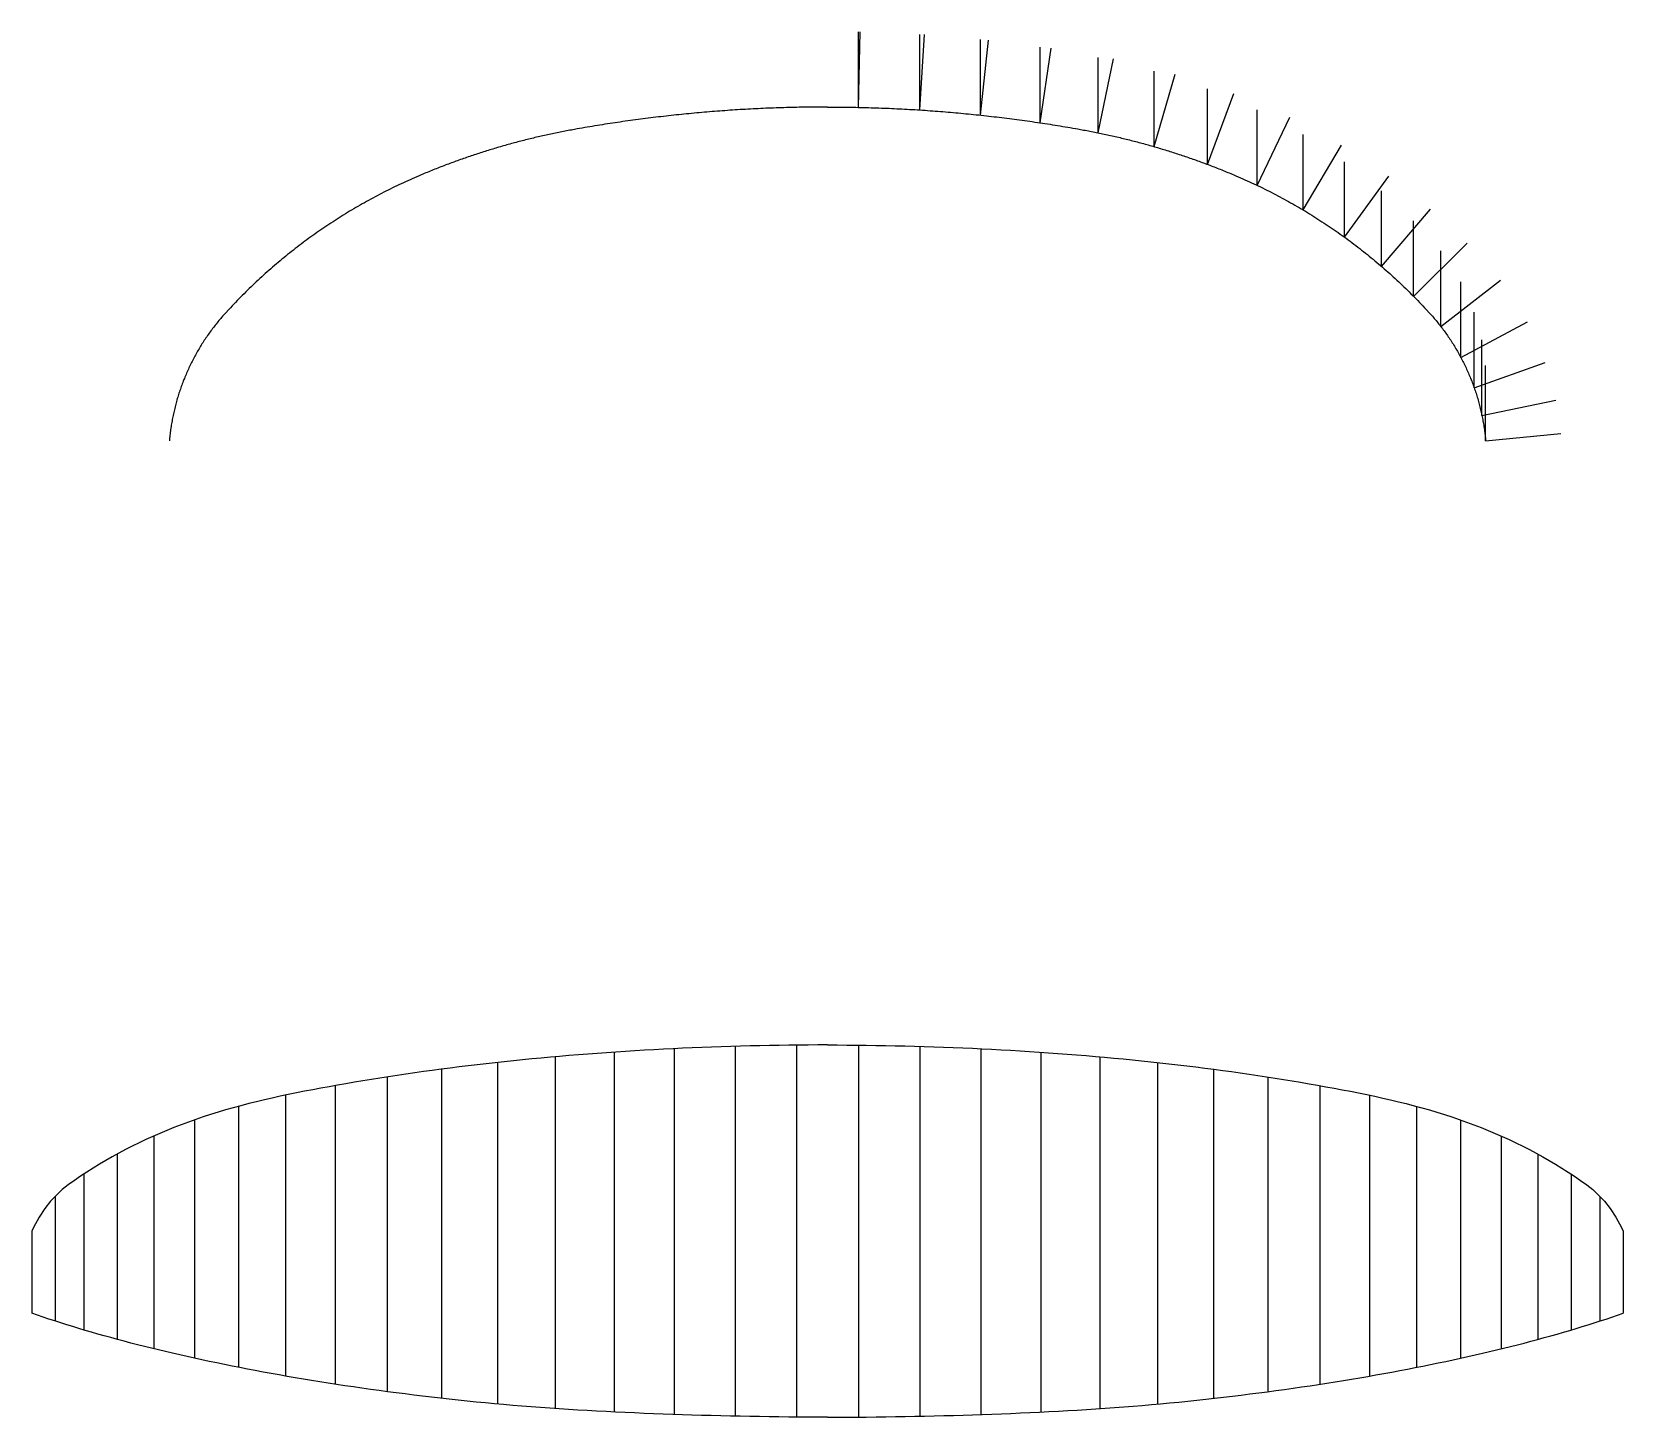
# Model space of a CAD drawing. Extents: x -527 to 527, y -246 to 671.
import ezdxf

# ---------------------------------------------------------------- set-up
doc = ezdxf.new("R2010")
doc.units = 0

msp = doc.modelspace()

# ---------------------------------------------------------------- linework, layer by layer
at = {"layer": 'default', "color": 1, "linetype": 'CONTINUOUS'}
for p, q in [((20.44, 620.89), (20.44, 670.89)), ((61.1, 619.15), (61.1, 669.15)), ((101.3, 615.71), (101.3, 665.71)), ((140.79, 610.65), (140.79, 660.65)), ((179.33, 604), (179.33, 654)), ((216.42, 594.85), (216.42, 644.85)), ((251.63, 583.15), (251.63, 633.15)), ((-135.62, 611.41), (-137.3, 611.16)), ((-133.93, 611.65), (-135.62, 611.41)), ((-132.25, 611.89), (-133.93, 611.65)), ((-130.56, 612.12), (-132.25, 611.89)), ((-128.88, 612.35), (-130.56, 612.12)), ((-127.19, 612.58), (-128.88, 612.35)), ((-125.51, 612.81), (-127.19, 612.58)), ((-123.82, 613.03), (-125.51, 612.81)), ((-122.13, 613.25), (-123.82, 613.03)), ((-120.45, 613.47), (-122.13, 613.25)), ((-118.76, 613.68), (-120.45, 613.47)), ((-117.07, 613.89), (-118.76, 613.68)), ((-115.38, 614.1), (-117.07, 613.89)), ((-113.69, 614.3), (-115.38, 614.1)), ((-112.01, 614.5), (-113.69, 614.3)), ((-110.32, 614.7), (-112.01, 614.5)), ((-108.63, 614.9), (-110.32, 614.7)), ((-106.94, 615.09), (-108.63, 614.9)), ((-105.25, 615.28), (-106.94, 615.09)), ((-103.55, 615.47), (-105.25, 615.28)), ((-101.86, 615.65), (-103.55, 615.47)), ((-100.17, 615.83), (-101.86, 615.65)), ((-98.48, 616.01), (-100.17, 615.83)), ((-96.79, 616.18), (-98.48, 616.01)), ((-95.1, 616.35), (-96.79, 616.18)), ((-93.4, 616.52), (-95.1, 616.35)), ((-91.71, 616.69), (-93.4, 616.52)), ((-90.02, 616.85), (-91.71, 616.69)), ((-88.32, 617.01), (-90.02, 616.85)), ((-86.63, 617.16), (-88.32, 617.01)), ((-84.94, 617.32), (-86.63, 617.16)), ((-83.24, 617.47), (-84.94, 617.32)), ((-81.55, 617.61), (-83.24, 617.47)), ((-79.85, 617.76), (-81.55, 617.61)), ((-78.16, 617.9), (-79.85, 617.76)), ((-76.46, 618.04), (-78.16, 617.9)), ((-74.77, 618.17), (-76.46, 618.04)), ((-73.07, 618.3), (-74.77, 618.17)), ((-71.37, 618.43), (-73.07, 618.3)), ((-69.68, 618.56), (-71.37, 618.43)), ((-67.98, 618.68), (-69.68, 618.56)), ((-66.28, 618.8), (-67.98, 618.68)), ((-64.59, 618.92), (-66.28, 618.8)), ((-62.89, 619.03), (-64.59, 618.92)), ((-61.19, 619.14), (-62.89, 619.03)), ((-59.5, 619.25), (-61.19, 619.14)), ((-57.8, 619.36), (-59.5, 619.25)), ((-56.1, 619.46), (-57.8, 619.36)), ((-54.4, 619.56), (-56.1, 619.46)), ((-52.7, 619.65), (-54.4, 619.56)), ((-51.01, 619.75), (-52.7, 619.65)), ((-49.31, 619.83), (-51.01, 619.75)), ((-47.61, 619.92), (-49.31, 619.83)), ((-45.91, 620), (-47.61, 619.92)), ((-44.21, 620.09), (-45.91, 620)), ((-42.51, 620.16), (-44.21, 620.09)), ((-40.81, 620.24), (-42.51, 620.16)), ((-39.11, 620.31), (-40.81, 620.24)), ((-37.41, 620.38), (-39.11, 620.31)), ((-35.71, 620.44), (-37.41, 620.38)), ((-34.01, 620.5), (-35.71, 620.44)), ((-32.31, 620.56), (-34.01, 620.5)), ((-30.61, 620.62), (-32.31, 620.56)), ((-28.91, 620.67), (-30.61, 620.62)), ((-27.21, 620.72), (-28.91, 620.67)), ((-25.51, 620.77), (-27.21, 620.72)), ((-23.81, 620.81), (-25.51, 620.77)), ((-22.11, 620.86), (-23.81, 620.81)), ((-20.41, 620.89), (-22.11, 620.86)), ((-18.71, 620.93), (-20.41, 620.89)), ((-17.01, 620.96), (-18.71, 620.93)), ((-15.31, 620.99), (-17.01, 620.96)), ((-13.61, 621.01), (-15.31, 620.99)), ((-11.91, 621.04), (-13.61, 621.01)), ((-10.21, 621.06), (-11.91, 621.04)), ((-8.5, 621.07), (-10.21, 621.06)), ((-6.8, 621.09), (-8.5, 621.07)), ((-5.1, 621.1), (-6.8, 621.09)), ((-3.4, 621.11), (-5.1, 621.1)), ((-1.7, 621.11), (-3.4, 621.11)), ((0, 621.11), (-1.7, 621.11)), ((284.65, 569.21), (284.65, 619.21)), ((-193.75, 600.81), (-194.8, 600.57)), ((-192.71, 601.06), (-193.75, 600.81)), ((-191.67, 601.3), (-192.71, 601.06)), ((-190.62, 601.55), (-191.67, 601.3)), ((-189.58, 601.79), (-190.62, 601.55)), ((-188.53, 602.02), (-189.58, 601.79)), ((-187.49, 602.26), (-188.53, 602.02)), ((-186.44, 602.49), (-187.49, 602.26)), ((-185.39, 602.72), (-186.44, 602.49)), ((-184.34, 602.95), (-185.39, 602.72)), ((-183.3, 603.17), (-184.34, 602.95)), ((-182.25, 603.39), (-183.3, 603.17)), ((-181.2, 603.61), (-182.25, 603.39)), ((-180.15, 603.83), (-181.2, 603.61)), ((-179.1, 604.05), (-180.15, 603.83)), ((-178.05, 604.26), (-179.1, 604.05)), ((-177, 604.47), (-178.05, 604.26)), ((-175.95, 604.68), (-177, 604.47)), ((-174.9, 604.89), (-175.95, 604.68)), ((-173.84, 605.09), (-174.9, 604.89)), ((-172.79, 605.29), (-173.84, 605.09)), ((-171.74, 605.49), (-172.79, 605.29)), ((-170.68, 605.69), (-171.74, 605.49)), ((-169.63, 605.88), (-170.68, 605.69)), ((-168.58, 606.07), (-169.63, 605.88)), ((-167.52, 606.26), (-168.58, 606.07)), ((-165.85, 606.56), (-167.52, 606.26)), ((-164.17, 606.86), (-165.85, 606.56)), ((-162.5, 607.15), (-164.17, 606.86)), ((-160.82, 607.44), (-162.5, 607.15)), ((-159.14, 607.72), (-160.82, 607.44)), ((-157.47, 608.01), (-159.14, 607.72)), ((-155.79, 608.28), (-157.47, 608.01)), ((-154.11, 608.56), (-155.79, 608.28)), ((-152.43, 608.84), (-154.11, 608.56)), ((-150.75, 609.11), (-152.43, 608.84)), ((-149.07, 609.37), (-150.75, 609.11)), ((-147.39, 609.64), (-149.07, 609.37)), ((-145.71, 609.9), (-147.39, 609.64)), ((-144.03, 610.16), (-145.71, 609.9)), ((-142.35, 610.41), (-144.03, 610.16)), ((-140.67, 610.67), (-142.35, 610.41)), ((-138.98, 610.92), (-140.67, 610.67)), ((-137.3, 611.16), (-138.98, 610.92)), ((315, 552.96), (315, 602.96)), ((-230.9, 590.41), (-231.91, 590.07)), ((-229.88, 590.74), (-230.9, 590.41)), ((-228.85, 591.06), (-229.88, 590.74)), ((-227.83, 591.39), (-228.85, 591.06)), ((-226.81, 591.71), (-227.83, 591.39)), ((-225.79, 592.03), (-226.81, 591.71)), ((-224.77, 592.35), (-225.79, 592.03)), ((-223.74, 592.66), (-224.77, 592.35)), ((-222.72, 592.98), (-223.74, 592.66)), ((-221.69, 593.29), (-222.72, 592.98)), ((-220.66, 593.6), (-221.69, 593.29)), ((-219.64, 593.9), (-220.66, 593.6)), ((-218.61, 594.21), (-219.64, 593.9)), ((-217.58, 594.51), (-218.61, 594.21)), ((-216.55, 594.81), (-217.58, 594.51)), ((-215.52, 595.11), (-216.55, 594.81)), ((-214.49, 595.4), (-215.52, 595.11)), ((-213.46, 595.69), (-214.49, 595.4)), ((-212.43, 595.99), (-213.46, 595.69)), ((-211.4, 596.27), (-212.43, 595.99)), ((-210.36, 596.56), (-211.4, 596.27)), ((-209.33, 596.84), (-210.36, 596.56)), ((-208.3, 597.12), (-209.33, 596.84)), ((-207.26, 597.4), (-208.3, 597.12)), ((-206.23, 597.68), (-207.26, 597.4)), ((-205.19, 597.95), (-206.23, 597.68)), ((-204.15, 598.22), (-205.19, 597.95)), ((-203.12, 598.49), (-204.15, 598.22)), ((-202.08, 598.76), (-203.12, 598.49)), ((-201.04, 599.03), (-202.08, 598.76)), ((-200, 599.29), (-201.04, 599.03)), ((-198.96, 599.55), (-200, 599.29)), ((-197.92, 599.81), (-198.96, 599.55)), ((-196.88, 600.06), (-197.92, 599.81)), ((-195.84, 600.32), (-196.88, 600.06)), ((-194.8, 600.57), (-195.84, 600.32)), ((-260.13, 579.86), (-261.12, 579.47)), ((-259.13, 580.26), (-260.13, 579.86)), ((-258.14, 580.65), (-259.13, 580.26)), ((-257.14, 581.04), (-258.14, 580.65)), ((-256.14, 581.43), (-257.14, 581.04)), ((-255.14, 581.82), (-256.14, 581.43)), ((-254.14, 582.2), (-255.14, 581.82)), ((-253.14, 582.58), (-254.14, 582.2)), ((-252.13, 582.96), (-253.14, 582.58)), ((-251.13, 583.34), (-252.13, 582.96)), ((-250.13, 583.71), (-251.13, 583.34)), ((-249.12, 584.09), (-250.13, 583.71)), ((-248.12, 584.46), (-249.12, 584.09)), ((-247.11, 584.82), (-248.12, 584.46)), ((-246.1, 585.19), (-247.11, 584.82)), ((-245.09, 585.55), (-246.1, 585.19)), ((-244.08, 585.92), (-245.09, 585.55)), ((-243.07, 586.27), (-244.08, 585.92)), ((-242.06, 586.63), (-243.07, 586.27)), ((-241.05, 586.99), (-242.06, 586.63)), ((-240.04, 587.34), (-241.05, 586.99)), ((-239.03, 587.69), (-240.04, 587.34)), ((-238.01, 588.04), (-239.03, 587.69)), ((-237, 588.38), (-238.01, 588.04)), ((-235.98, 588.72), (-237, 588.38)), ((-234.97, 589.07), (-235.98, 588.72)), ((-233.95, 589.4), (-234.97, 589.07)), ((-232.93, 589.74), (-233.95, 589.4)), ((-231.91, 590.07), (-232.93, 589.74)), ((342.46, 534.89), (342.46, 584.89)), ((-283.81, 569.61), (-285.27, 568.91)), ((-282.35, 570.3), (-283.81, 569.61)), ((-280.88, 570.98), (-282.35, 570.3)), ((-279.41, 571.66), (-280.88, 570.98)), ((-277.94, 572.33), (-279.41, 571.66)), ((-276.47, 572.99), (-277.94, 572.33)), ((-274.99, 573.65), (-276.47, 572.99)), ((-273.51, 574.3), (-274.99, 573.65)), ((-272.03, 574.94), (-273.51, 574.3)), ((-270.54, 575.58), (-272.03, 574.94)), ((-269.06, 576.21), (-270.54, 575.58)), ((-268.07, 576.62), (-269.06, 576.21)), ((-267.08, 577.04), (-268.07, 576.62)), ((-266.09, 577.45), (-267.08, 577.04)), ((-265.1, 577.85), (-266.09, 577.45)), ((-264.11, 578.26), (-265.1, 577.85)), ((-263.11, 578.66), (-264.11, 578.26)), ((-262.12, 579.07), (-263.11, 578.66)), ((-261.12, 579.47), (-262.12, 579.07)), ((-303.95, 559.3), (-305.36, 558.52)), ((-302.53, 560.08), (-303.95, 559.3)), ((-301.11, 560.85), (-302.53, 560.08)), ((-299.68, 561.62), (-301.11, 560.85)), ((-298.26, 562.37), (-299.68, 561.62)), ((-296.83, 563.13), (-298.26, 562.37)), ((-295.39, 563.87), (-296.83, 563.13)), ((-293.96, 564.61), (-295.39, 563.87)), ((-292.52, 565.34), (-293.96, 564.61)), ((-291.07, 566.07), (-292.52, 565.34)), ((-289.63, 566.79), (-291.07, 566.07)), ((-288.18, 567.5), (-289.63, 566.79)), ((-286.72, 568.21), (-288.18, 567.5)), ((-285.27, 568.91), (-286.72, 568.21)), ((366.88, 515.59), (366.88, 565.59)), ((-322.05, 548.65), (-323.42, 547.79)), ((-320.68, 549.51), (-322.05, 548.65)), ((-319.31, 550.36), (-320.68, 549.51)), ((-317.93, 551.2), (-319.31, 550.36)), ((-316.55, 552.04), (-317.93, 551.2)), ((-315.16, 552.87), (-316.55, 552.04)), ((-313.77, 553.69), (-315.16, 552.87)), ((-312.38, 554.51), (-313.77, 553.69)), ((-310.98, 555.33), (-312.38, 554.51)), ((-309.58, 556.14), (-310.98, 555.33)), ((-308.18, 556.94), (-309.58, 556.14)), ((-306.77, 557.73), (-308.18, 556.94)), ((-305.36, 558.52), (-306.77, 557.73)), ((-338.21, 537.92), (-339.53, 536.99)), ((-336.88, 538.85), (-338.21, 537.92)), ((-335.55, 539.77), (-336.88, 538.85)), ((-334.22, 540.68), (-335.55, 539.77)), ((-332.88, 541.59), (-334.22, 540.68)), ((-331.54, 542.49), (-332.88, 541.59)), ((-330.2, 543.39), (-331.54, 542.49)), ((-328.85, 544.28), (-330.2, 543.39)), ((-327.5, 545.17), (-328.85, 544.28)), ((-326.14, 546.05), (-327.5, 545.17)), ((-324.78, 546.92), (-326.14, 546.05)), ((-323.42, 547.79), (-324.78, 546.92)), ((388.19, 495.74), (388.19, 545.74)), ((-352.5, 527.35), (-353.77, 526.36)), ((-351.22, 528.34), (-352.5, 527.35)), ((-349.94, 529.33), (-351.22, 528.34)), ((-348.65, 530.3), (-349.94, 529.33)), ((-347.36, 531.28), (-348.65, 530.3)), ((-346.07, 532.24), (-347.36, 531.28)), ((-344.77, 533.2), (-346.07, 532.24)), ((-343.46, 534.16), (-344.77, 533.2)), ((-342.15, 535.11), (-343.46, 534.16)), ((-340.84, 536.05), (-342.15, 535.11)), ((-339.53, 536.99), (-340.84, 536.05)), ((-365.04, 517.16), (-366.27, 516.11)), ((-363.81, 518.21), (-365.04, 517.16)), ((-362.57, 519.25), (-363.81, 518.21)), ((-361.33, 520.28), (-362.57, 519.25)), ((-360.08, 521.31), (-361.33, 520.28)), ((-358.83, 522.33), (-360.08, 521.31)), ((-357.57, 523.34), (-358.83, 522.33)), ((-356.31, 524.35), (-357.57, 523.34)), ((-355.04, 525.36), (-356.31, 524.35)), ((-353.77, 526.36), (-355.04, 525.36)), ((406.21, 475.79), (406.21, 525.79)), ((-377.13, 506.44), (-378.31, 505.33)), ((-375.94, 507.53), (-377.13, 506.44)), ((-374.75, 508.62), (-375.94, 507.53)), ((-373.55, 509.71), (-374.75, 508.62)), ((-372.35, 510.79), (-373.55, 509.71)), ((-371.14, 511.87), (-372.35, 510.79)), ((-369.93, 512.94), (-371.14, 511.87)), ((-368.72, 514), (-369.93, 512.94)), ((-367.5, 515.06), (-368.72, 514)), ((-366.27, 516.11), (-367.5, 515.06)), ((-387.6, 496.34), (-388.74, 495.19)), ((-386.45, 497.48), (-387.6, 496.34)), ((-385.31, 498.62), (-386.45, 497.48)), ((-384.15, 499.75), (-385.31, 498.62)), ((-382.99, 500.88), (-384.15, 499.75)), ((-381.83, 502), (-382.99, 500.88)), ((-380.66, 503.12), (-381.83, 502)), ((-379.49, 504.23), (-380.66, 503.12)), ((-378.31, 505.33), (-379.49, 504.23)), ((419.5, 455.28), (419.5, 505.28)), ((-396.56, 487.02), (-398.75, 484.65)), ((-395.46, 488.21), (-396.56, 487.02)), ((-394.35, 489.38), (-395.46, 488.21)), ((-393.24, 490.55), (-394.35, 489.38)), ((-392.12, 491.72), (-393.24, 490.55)), ((-391, 492.88), (-392.12, 491.72)), ((-389.87, 494.04), (-391, 492.88)), ((-388.74, 495.19), (-389.87, 494.04)), ((428.31, 435.25), (428.31, 485.25)), ((-407.26, 474.42), (-407.84, 473.66)), ((-406.69, 475.18), (-407.26, 474.42)), ((-406.11, 475.93), (-406.69, 475.18)), ((-405.52, 476.68), (-406.11, 475.93)), ((-404.93, 477.42), (-405.52, 476.68)), ((-404.33, 478.16), (-404.93, 477.42)), ((-403.73, 478.9), (-404.33, 478.16)), ((-403.13, 479.63), (-403.73, 478.9)), ((-402.52, 480.36), (-403.13, 479.63)), ((-401.9, 481.09), (-402.52, 480.36)), ((-401.28, 481.81), (-401.9, 481.09)), ((-400.66, 482.52), (-401.28, 481.81)), ((-400.03, 483.23), (-400.66, 482.52)), ((-399.39, 483.94), (-400.03, 483.23)), ((-398.75, 484.65), (-399.39, 483.94)), ((-414.29, 464.26), (-414.79, 463.45)), ((-413.78, 465.06), (-414.29, 464.26)), ((-413.27, 465.86), (-413.78, 465.06)), ((-412.75, 466.66), (-413.27, 465.86)), ((-412.22, 467.45), (-412.75, 466.66)), ((-411.69, 468.24), (-412.22, 467.45)), ((-411.16, 469.02), (-411.69, 468.24)), ((-410.62, 469.81), (-411.16, 469.02)), ((-410.07, 470.58), (-410.62, 469.81)), ((-409.52, 471.36), (-410.07, 470.58)), ((-408.96, 472.13), (-409.52, 471.36)), ((-408.4, 472.9), (-408.96, 472.13)), ((-407.84, 473.66), (-408.4, 472.9)), ((433.44, 416.83), (433.44, 466.83)), ((-420.42, 453.53), (-420.85, 452.69)), ((-419.98, 454.38), (-420.42, 453.53)), ((-419.54, 455.22), (-419.98, 454.38)), ((-419.09, 456.05), (-419.54, 455.22)), ((-418.63, 456.89), (-419.09, 456.05)), ((-418.17, 457.72), (-418.63, 456.89)), ((-417.71, 458.55), (-418.17, 457.72)), ((-417.23, 459.37), (-417.71, 458.55)), ((-416.76, 460.2), (-417.23, 459.37)), ((-416.27, 461.02), (-416.76, 460.2)), ((-415.79, 461.83), (-416.27, 461.02)), ((-415.29, 462.64), (-415.79, 461.83)), ((-414.79, 463.45), (-415.29, 462.64)), ((-425.25, 443.2), (-425.61, 442.32)), ((-424.88, 444.08), (-425.25, 443.2)), ((-424.5, 444.95), (-424.88, 444.08)), ((-424.12, 445.82), (-424.5, 444.95)), ((-423.73, 446.69), (-424.12, 445.82)), ((-423.33, 447.55), (-423.73, 446.69)), ((-422.94, 448.41), (-423.33, 447.55)), ((-422.53, 449.27), (-422.94, 448.41)), ((-422.12, 450.13), (-422.53, 449.27)), ((-421.7, 450.99), (-422.12, 450.13)), ((-421.28, 451.84), (-421.7, 450.99)), ((-420.85, 452.69), (-421.28, 451.84)), ((435.92, 400), (435.92, 450)), ((-429.24, 432.52), (-429.53, 431.61)), ((-428.94, 433.42), (-429.24, 432.52)), ((-428.63, 434.32), (-428.94, 433.42)), ((-428.32, 435.22), (-428.63, 434.32)), ((-428, 436.11), (-428.32, 435.22)), ((-427.68, 437.01), (-428, 436.11)), ((-427.35, 437.9), (-427.68, 437.01)), ((-427.01, 438.79), (-427.35, 437.9)), ((-426.67, 439.67), (-427.01, 438.79)), ((-426.32, 440.56), (-426.67, 439.67)), ((-425.97, 441.44), (-426.32, 440.56)), ((-425.61, 442.32), (-425.97, 441.44)), ((-432.15, 422.48), (-432.37, 421.55)), ((-431.91, 423.4), (-432.15, 422.48)), ((-431.67, 424.32), (-431.91, 423.4)), ((-431.43, 425.23), (-431.67, 424.32)), ((-431.17, 426.15), (-431.43, 425.23)), ((-430.91, 427.07), (-431.17, 426.15)), ((-430.65, 427.98), (-430.91, 427.07)), ((-430.38, 428.89), (-430.65, 427.98)), ((-430.1, 429.8), (-430.38, 428.89)), ((-429.82, 430.71), (-430.1, 429.8)), ((-429.53, 431.61), (-429.82, 430.71)), ((-434.48, 411.31), (-434.63, 410.37)), ((-434.32, 412.25), (-434.48, 411.31)), ((-434.15, 413.19), (-434.32, 412.25)), ((-433.98, 414.12), (-434.15, 413.19)), ((-433.8, 415.05), (-433.98, 414.12)), ((-433.61, 415.99), (-433.8, 415.05)), ((-433.42, 416.92), (-433.61, 415.99)), ((-433.22, 417.85), (-433.42, 416.92)), ((-433.02, 418.78), (-433.22, 417.85)), ((-432.81, 419.7), (-433.02, 418.78)), ((-432.6, 420.63), (-432.81, 419.7)), ((-432.37, 421.55), (-432.6, 420.63)), ((-435.83, 400.95), (-435.92, 400)), ((-435.74, 401.89), (-435.83, 400.95)), ((-435.64, 402.84), (-435.74, 401.89)), ((-435.54, 403.78), (-435.64, 402.84)), ((-435.43, 404.73), (-435.54, 403.78)), ((-435.31, 405.67), (-435.43, 404.73)), ((-435.19, 406.61), (-435.31, 405.67)), ((-435.06, 407.55), (-435.19, 406.61)), ((-434.92, 408.5), (-435.06, 407.55)), ((-434.78, 409.44), (-434.92, 408.5)), ((-434.63, 410.37), (-434.78, 409.44)), ((0, 0), (-6.42, -0.01)), ((0, 0), (6.42, -0.01)), ((-208.01, -10.47), (-214.07, -11.11)), ((-201.93, -9.85), (-208.01, -10.47)), ((-195.82, -9.25), (-201.93, -9.85)), ((-189.7, -8.67), (-195.82, -9.25)), ((-183.56, -8.1), (-189.7, -8.67)), ((-177.4, -7.56), (-183.56, -8.1)), ((-180.43, -7.82), (-180.43, -240.82)), ((-171.22, -7.03), (-177.4, -7.56)), ((-165.03, -6.52), (-171.22, -7.03)), ((-158.81, -6.03), (-165.03, -6.52)), ((-152.59, -5.56), (-158.81, -6.03)), ((-146.34, -5.11), (-152.59, -5.56)), ((-140.09, -4.68), (-146.34, -5.11)), ((-141.31, -4.76), (-141.31, -243.03)), ((-133.81, -4.26), (-140.09, -4.68)), ((-127.53, -3.87), (-133.81, -4.26)), ((-121.23, -3.49), (-127.53, -3.87)), ((-114.92, -3.13), (-121.23, -3.49)), ((-108.6, -2.8), (-114.92, -3.13)), ((-102.27, -2.48), (-108.6, -2.8)), ((-95.93, -2.18), (-102.27, -2.48)), ((-101.49, -2.44), (-101.49, -244.7)), ((-89.58, -1.9), (-95.93, -2.18)), ((-83.21, -1.64), (-89.58, -1.9)), ((-76.85, -1.4), (-83.21, -1.64)), ((-70.47, -1.17), (-76.85, -1.4)), ((-64.09, -0.97), (-70.47, -1.17)), ((-57.69, -0.79), (-64.09, -0.97)), ((-61.14, -0.88), (-61.14, -245.82)), ((-51.3, -0.62), (-57.69, -0.79)), ((-44.9, -0.48), (-51.3, -0.62)), ((-38.49, -0.35), (-44.9, -0.48)), ((-32.08, -0.24), (-38.49, -0.35)), ((-25.67, -0.16), (-32.08, -0.24)), ((-19.25, -0.09), (-25.67, -0.16)), ((-20.44, -0.1), (-20.44, -246.39)), ((-12.84, -0.04), (-19.25, -0.09)), ((-6.42, -0.01), (-12.84, -0.04)), ((6.42, -0.01), (12.84, -0.04)), ((12.84, -0.04), (19.25, -0.09)), ((19.25, -0.09), (25.67, -0.16)), ((25.67, -0.16), (32.08, -0.24)), ((32.08, -0.24), (38.49, -0.35)), ((38.49, -0.35), (44.9, -0.48)), ((44.9, -0.48), (51.3, -0.62)), ((51.3, -0.62), (57.69, -0.79)), ((57.69, -0.79), (64.09, -0.97)), ((64.09, -0.97), (70.47, -1.17)), ((70.47, -1.17), (76.85, -1.4)), ((76.85, -1.4), (83.21, -1.64)), ((83.21, -1.64), (89.58, -1.9)), ((89.58, -1.9), (95.93, -2.18)), ((95.93, -2.18), (102.27, -2.48)), ((102.27, -2.48), (108.6, -2.8)), ((108.6, -2.8), (114.92, -3.13)), ((114.92, -3.13), (121.23, -3.49)), ((121.23, -3.49), (127.53, -3.87)), ((127.53, -3.87), (133.81, -4.26)), ((133.81, -4.26), (140.09, -4.68)), ((140.09, -4.68), (146.34, -5.11)), ((146.34, -5.11), (152.59, -5.56)), ((152.59, -5.56), (158.81, -6.03)), ((158.81, -6.03), (165.03, -6.52)), ((165.03, -6.52), (171.22, -7.03)), ((171.22, -7.03), (177.4, -7.56)), ((177.4, -7.56), (183.56, -8.1)), ((183.56, -8.1), (189.7, -8.67)), ((189.7, -8.67), (195.82, -9.25)), ((195.82, -9.25), (201.93, -9.85)), ((201.93, -9.85), (208.01, -10.47)), ((208.01, -10.47), (214.07, -11.11)), ((-290.72, -21.04), (-296.43, -21.93)), ((-284.98, -20.17), (-290.72, -21.04)), ((-279.21, -19.32), (-284.98, -20.17)), ((-273.42, -18.48), (-279.21, -19.32)), ((-267.6, -17.66), (-273.42, -18.48)), ((-261.75, -16.86), (-267.6, -17.66)), ((-255.88, -16.08), (-261.75, -16.86)), ((-249.98, -15.32), (-255.88, -16.08)), ((-255.75, -16.06), (-255.75, -233.97)), ((-244.05, -14.57), (-249.98, -15.32)), ((-238.1, -13.84), (-244.05, -14.57)), ((-232.13, -13.13), (-238.1, -13.84)), ((-226.13, -12.44), (-232.13, -13.13)), ((-220.11, -11.76), (-226.13, -12.44)), ((-214.07, -11.11), (-220.11, -11.76)), ((-218.64, -11.6), (-218.64, -237.76)), ((214.07, -11.11), (220.11, -11.76)), ((220.11, -11.76), (226.13, -12.44)), ((226.13, -12.44), (232.13, -13.13)), ((232.13, -13.13), (238.1, -13.84)), ((238.1, -13.84), (244.05, -14.57)), ((244.05, -14.57), (249.98, -15.32)), ((249.98, -15.32), (255.88, -16.08)), ((255.88, -16.08), (261.75, -16.86)), ((261.75, -16.86), (267.6, -17.66)), ((267.6, -17.66), (273.42, -18.48)), ((273.42, -18.48), (279.21, -19.32)), ((279.21, -19.32), (284.98, -20.17)), ((284.98, -20.17), (290.72, -21.04)), ((290.72, -21.04), (296.43, -21.93)), ((-346.4, -30.68), (-351.79, -31.74)), ((-340.98, -29.64), (-346.4, -30.68)), ((-335.52, -28.61), (-340.98, -29.64)), ((-330.03, -27.61), (-335.52, -28.61)), ((-324.51, -26.62), (-330.03, -27.61)), ((-326.04, -26.89), (-326.04, -224.65)), ((-318.96, -25.65), (-324.51, -26.62)), ((-313.37, -24.69), (-318.96, -25.65)), ((-307.75, -23.75), (-313.37, -24.69)), ((-302.1, -22.83), (-307.75, -23.75)), ((-296.43, -21.93), (-302.1, -22.83)), ((-291.6, -21.18), (-291.6, -229.57)), ((296.43, -21.93), (302.1, -22.83)), ((302.1, -22.83), (307.75, -23.75)), ((307.75, -23.75), (313.37, -24.69)), ((313.37, -24.69), (318.96, -25.65)), ((318.96, -25.65), (324.51, -26.62)), ((324.51, -26.62), (330.03, -27.61)), ((330.03, -27.61), (335.52, -28.61)), ((335.52, -28.61), (340.98, -29.64)), ((340.98, -29.64), (346.4, -30.68)), ((346.4, -30.68), (351.79, -31.74)), ((-393.57, -41.59), (-398.62, -43.03)), ((-388.48, -40.2), (-393.57, -41.59)), ((-390.05, -40.63), (-390.05, -213.49)), ((-383.35, -38.86), (-388.48, -40.2)), ((-378.18, -37.57), (-383.35, -38.86)), ((-372.98, -36.33), (-378.18, -37.57)), ((-367.73, -35.13), (-372.98, -36.33)), ((-362.46, -33.96), (-367.73, -35.13)), ((-357.14, -32.84), (-362.46, -33.96)), ((-358.92, -33.21), (-358.92, -219.26)), ((-351.79, -31.74), (-357.14, -32.84)), ((351.79, -31.74), (357.14, -32.84)), ((357.14, -32.84), (362.46, -33.96)), ((362.46, -33.96), (367.73, -35.13)), ((367.73, -35.13), (372.98, -36.33)), ((372.98, -36.33), (378.18, -37.57)), ((378.18, -37.57), (383.35, -38.86)), ((383.35, -38.86), (388.48, -40.2)), ((388.48, -40.2), (393.57, -41.59)), ((393.57, -41.59), (398.62, -43.03)), ((-423.27, -51.06), (-428.08, -52.84)), ((-418.42, -49.34), (-423.27, -51.06)), ((-419.19, -49.61), (-419.19, -207.44)), ((-413.54, -47.68), (-418.42, -49.34)), ((-408.61, -46.07), (-413.54, -47.68)), ((-403.63, -44.52), (-408.61, -46.07)), ((-398.62, -43.03), (-403.63, -44.52)), ((398.62, -43.03), (403.63, -44.52)), ((403.63, -44.52), (408.61, -46.07)), ((408.61, -46.07), (413.54, -47.68)), ((413.54, -47.68), (418.42, -49.34)), ((418.42, -49.34), (423.27, -51.06)), ((423.27, -51.06), (428.08, -52.84)), ((-451.45, -62.66), (-455.99, -64.81)), ((-446.86, -60.58), (-451.45, -62.66)), ((-442.23, -58.55), (-446.86, -60.58)), ((-446.09, -60.24), (-446.09, -201.21)), ((-437.56, -56.59), (-442.23, -58.55)), ((-432.84, -54.68), (-437.56, -56.59)), ((-428.08, -52.84), (-432.84, -54.68)), ((428.08, -52.84), (432.84, -54.68)), ((432.84, -54.68), (437.56, -56.59)), ((437.56, -56.59), (442.23, -58.55)), ((442.23, -58.55), (446.86, -60.58)), ((446.86, -60.58), (451.45, -62.66)), ((451.45, -62.66), (455.99, -64.81)), ((-469.34, -71.63), (-473.69, -74.02)), ((-470.55, -72.3), (-470.55, -194.94)), ((-464.93, -69.29), (-469.34, -71.63)), ((-460.49, -67.02), (-464.93, -69.29)), ((-455.99, -64.81), (-460.49, -67.02)), ((455.99, -64.81), (460.49, -67.02)), ((460.49, -67.02), (464.93, -69.29)), ((464.93, -69.29), (469.34, -71.63)), ((469.34, -71.63), (473.69, -74.02)), ((-490.64, -84.19), (-494.75, -86.88)), ((-486.47, -81.56), (-490.64, -84.19)), ((-482.26, -78.99), (-486.47, -81.56)), ((-478, -76.48), (-482.26, -78.99)), ((-473.69, -74.02), (-478, -76.48)), ((473.69, -74.02), (478, -76.48)), ((478, -76.48), (482.26, -78.99)), ((482.26, -78.99), (486.47, -81.56)), ((486.47, -81.56), (490.64, -84.19)), ((490.64, -84.19), (494.75, -86.88)), ((-502.83, -92.59), (-506.8, -95.78)), ((-498.82, -89.66), (-502.83, -92.59)), ((-494.75, -86.88), (-498.82, -89.66)), ((-492.46, -85.38), (-492.46, -188.75)), ((494.75, -86.88), (498.82, -89.66)), ((498.82, -89.66), (502.83, -92.59)), ((502.83, -92.59), (506.8, -95.78)), ((-514.58, -103.46), (-518.39, -108.28)), ((-510.71, -99.35), (-514.58, -103.46)), ((-511.6, -100.29), (-511.6, -182.82)), ((-506.8, -95.78), (-510.71, -99.35)), ((506.8, -95.78), (510.71, -99.35)), ((510.71, -99.35), (514.58, -103.46)), ((514.58, -103.46), (518.39, -108.28)), ((-522.15, -114.01), (-525.86, -120.85)), ((-518.39, -108.28), (-522.15, -114.01)), ((518.39, -108.28), (522.15, -114.01)), ((522.15, -114.01), (525.86, -120.85)), ((-525.86, -120.85), (-527, -123.24)), ((-527, -123.24), (-527, -177.63)), ((-527, -123.24), (-527, -177.63)), ((525.86, -120.85), (527, -123.24)), ((527, -123.24), (527, -177.63)), ((-526.97, -177.64), (-527, -177.63)), ((-523.25, -178.93), (-526.97, -177.64)), ((-519.49, -180.21), (-523.25, -178.93)), ((519.49, -180.21), (523.25, -178.93)), ((523.25, -178.93), (526.97, -177.64)), ((526.97, -177.64), (527, -177.63)), ((-515.67, -181.49), (-519.49, -180.21)), ((-511.79, -182.76), (-515.67, -181.49)), ((-507.87, -184.02), (-511.79, -182.76)), ((-503.9, -185.27), (-507.87, -184.02)), ((-499.87, -186.52), (-503.9, -185.27)), ((-495.8, -187.75), (-499.87, -186.52)), ((-491.68, -188.98), (-495.8, -187.75)), ((-487.5, -190.2), (-491.68, -188.98)), ((487.5, -190.2), (491.68, -188.98)), ((491.68, -188.98), (495.8, -187.75)), ((495.8, -187.75), (499.87, -186.52)), ((499.87, -186.52), (503.9, -185.27)), ((503.9, -185.27), (507.87, -184.02)), ((507.87, -184.02), (511.79, -182.76)), ((511.79, -182.76), (515.67, -181.49)), ((515.67, -181.49), (519.49, -180.21)), ((-483.28, -191.42), (-487.5, -190.2)), ((-479.01, -192.62), (-483.28, -191.42)), ((-474.7, -193.81), (-479.01, -192.62)), ((-470.33, -195), (-474.7, -193.81)), ((-465.92, -196.18), (-470.33, -195)), ((-461.46, -197.35), (-465.92, -196.18)), ((-456.96, -198.5), (-461.46, -197.35)), ((-452.41, -199.65), (-456.96, -198.5)), ((-447.81, -200.79), (-452.41, -199.65)), ((447.81, -200.79), (452.41, -199.65)), ((452.41, -199.65), (456.96, -198.5)), ((456.96, -198.5), (461.46, -197.35)), ((461.46, -197.35), (465.92, -196.18)), ((465.92, -196.18), (470.33, -195)), ((470.33, -195), (474.7, -193.81)), ((474.7, -193.81), (479.01, -192.62)), ((479.01, -192.62), (483.28, -191.42)), ((483.28, -191.42), (487.5, -190.2)), ((-443.17, -201.92), (-447.81, -200.79)), ((-438.48, -203.04), (-443.17, -201.92)), ((-433.76, -204.15), (-438.48, -203.04)), ((-428.98, -205.25), (-433.76, -204.15)), ((-424.17, -206.34), (-428.98, -205.25)), ((-419.31, -207.41), (-424.17, -206.34)), ((-414.41, -208.48), (-419.31, -207.41)), ((-409.47, -209.53), (-414.41, -208.48)), ((-404.49, -210.58), (-409.47, -209.53)), ((-399.47, -211.61), (-404.49, -210.58)), ((399.47, -211.61), (404.49, -210.58)), ((404.49, -210.58), (409.47, -209.53)), ((409.47, -209.53), (414.41, -208.48)), ((414.41, -208.48), (419.31, -207.41)), ((419.31, -207.41), (424.17, -206.34)), ((424.17, -206.34), (428.98, -205.25)), ((428.98, -205.25), (433.76, -204.15)), ((433.76, -204.15), (438.48, -203.04)), ((438.48, -203.04), (443.17, -201.92)), ((443.17, -201.92), (447.81, -200.79)), ((-394.41, -212.63), (-399.47, -211.61)), ((-389.3, -213.64), (-394.41, -212.63)), ((-384.16, -214.64), (-389.3, -213.64)), ((-378.98, -215.62), (-384.16, -214.64)), ((-373.77, -216.6), (-378.98, -215.62)), ((-368.51, -217.56), (-373.77, -216.6)), ((-363.22, -218.5), (-368.51, -217.56)), ((-357.9, -219.44), (-363.22, -218.5)), ((-352.53, -220.36), (-357.9, -219.44)), ((-347.13, -221.27), (-352.53, -220.36)), ((-341.7, -222.17), (-347.13, -221.27)), ((341.7, -222.17), (347.13, -221.27)), ((347.13, -221.27), (352.53, -220.36)), ((352.53, -220.36), (357.9, -219.44)), ((357.9, -219.44), (363.22, -218.5)), ((363.22, -218.5), (368.51, -217.56)), ((368.51, -217.56), (373.77, -216.6)), ((373.77, -216.6), (378.98, -215.62)), ((378.98, -215.62), (384.16, -214.64)), ((384.16, -214.64), (389.3, -213.64)), ((389.3, -213.64), (394.41, -212.63)), ((394.41, -212.63), (399.47, -211.61)), ((-336.23, -223.05), (-341.7, -222.17)), ((-330.73, -223.92), (-336.23, -223.05)), ((-325.2, -224.78), (-330.73, -223.92)), ((-319.63, -225.62), (-325.2, -224.78)), ((-314.03, -226.44), (-319.63, -225.62)), ((-308.4, -227.26), (-314.03, -226.44)), ((-302.74, -228.06), (-308.4, -227.26)), ((-297.05, -228.84), (-302.74, -228.06)), ((-291.33, -229.61), (-297.05, -228.84)), ((-285.58, -230.36), (-291.33, -229.61)), ((-279.8, -231.1), (-285.58, -230.36)), ((-274, -231.82), (-279.8, -231.1)), ((-268.16, -232.53), (-274, -231.82)), ((268.16, -232.53), (274, -231.82)), ((274, -231.82), (279.8, -231.1)), ((279.8, -231.1), (285.58, -230.36)), ((285.58, -230.36), (291.33, -229.61)), ((291.33, -229.61), (297.05, -228.84)), ((297.05, -228.84), (302.74, -228.06)), ((302.74, -228.06), (308.4, -227.26)), ((308.4, -227.26), (314.03, -226.44)), ((314.03, -226.44), (319.63, -225.62)), ((319.63, -225.62), (325.2, -224.78)), ((325.2, -224.78), (330.73, -223.92)), ((330.73, -223.92), (336.23, -223.05)), ((336.23, -223.05), (341.7, -222.17)), ((-262.3, -233.22), (-268.16, -232.53)), ((-256.42, -233.9), (-262.3, -233.22)), ((-250.5, -234.55), (-256.42, -233.9)), ((-244.57, -235.2), (-250.5, -234.55)), ((-238.61, -235.82), (-244.57, -235.2)), ((-232.62, -236.43), (-238.61, -235.82)), ((-226.61, -237.02), (-232.62, -236.43)), ((-220.58, -237.59), (-226.61, -237.02)), ((-214.53, -238.14), (-220.58, -237.59)), ((-208.45, -238.67), (-214.53, -238.14)), ((-202.35, -239.18), (-208.45, -238.67)), ((-196.24, -239.67), (-202.35, -239.18)), ((-190.1, -240.14), (-196.24, -239.67)), ((-183.95, -240.58), (-190.1, -240.14)), ((-177.77, -240.99), (-183.95, -240.59)), ((-171.58, -241.37), (-177.77, -240.99)), ((-165.37, -241.74), (-171.58, -241.37)), ((-159.15, -242.09), (-165.37, -241.74)), ((-152.91, -242.43), (-159.15, -242.09)), ((152.91, -242.43), (159.15, -242.09)), ((159.15, -242.09), (165.37, -241.74)), ((165.37, -241.74), (171.58, -241.37)), ((171.58, -241.37), (177.77, -240.99)), ((177.77, -240.99), (183.95, -240.59)), ((183.95, -240.58), (190.1, -240.14)), ((190.1, -240.14), (196.24, -239.67)), ((196.24, -239.67), (202.35, -239.18)), ((202.35, -239.18), (208.45, -238.67)), ((208.45, -238.67), (214.53, -238.14)), ((214.53, -238.14), (220.58, -237.59)), ((220.58, -237.59), (226.61, -237.02)), ((226.61, -237.02), (232.62, -236.43)), ((232.62, -236.43), (238.61, -235.82)), ((238.61, -235.82), (244.57, -235.2)), ((244.57, -235.2), (250.5, -234.55)), ((250.5, -234.55), (256.42, -233.9)), ((256.42, -233.9), (262.3, -233.22)), ((262.3, -233.22), (268.16, -232.53)), ((-146.65, -242.76), (-152.91, -242.43)), ((-140.38, -243.07), (-146.65, -242.76)), ((-134.1, -243.37), (-140.38, -243.07)), ((-127.8, -243.66), (-134.1, -243.37)), ((-121.49, -243.93), (-127.8, -243.66)), ((-115.17, -244.19), (-121.49, -243.93)), ((-108.83, -244.43), (-115.17, -244.19)), ((-102.49, -244.67), (-108.83, -244.43)), ((-96.13, -244.88), (-102.49, -244.67)), ((-89.77, -245.09), (-96.13, -244.88)), ((-83.39, -245.27), (-89.77, -245.09)), ((-77.01, -245.45), (-83.39, -245.27)), ((-70.62, -245.61), (-77.01, -245.45)), ((-64.22, -245.76), (-70.62, -245.61)), ((-57.82, -245.89), (-64.22, -245.76)), ((-51.41, -246.01), (-57.82, -245.89)), ((-44.99, -246.12), (-51.41, -246.01)), ((-38.57, -246.21), (-44.99, -246.12)), ((-32.15, -246.28), (-38.57, -246.21)), ((-25.72, -246.35), (-32.15, -246.28)), ((-19.3, -246.4), (-25.72, -246.35)), ((-12.86, -246.43), (-19.3, -246.4)), ((-6.43, -246.45), (-12.86, -246.43)), ((0, -246.46), (-6.43, -246.45)), ((0, -246.46), (6.43, -246.45)), ((6.43, -246.45), (12.86, -246.43)), ((12.86, -246.43), (19.3, -246.4)), ((19.3, -246.4), (25.72, -246.35)), ((25.72, -246.35), (32.15, -246.28)), ((32.15, -246.28), (38.57, -246.21)), ((38.57, -246.21), (44.99, -246.12)), ((44.99, -246.12), (51.41, -246.01)), ((51.41, -246.01), (57.82, -245.89)), ((57.82, -245.89), (64.22, -245.76)), ((64.22, -245.76), (70.62, -245.61)), ((70.62, -245.61), (77.01, -245.45)), ((77.01, -245.45), (83.39, -245.27)), ((83.39, -245.27), (89.77, -245.09)), ((89.77, -245.09), (96.13, -244.88)), ((96.13, -244.88), (102.49, -244.67)), ((102.49, -244.67), (108.83, -244.43)), ((108.83, -244.43), (115.17, -244.19)), ((115.17, -244.19), (121.49, -243.93)), ((121.49, -243.93), (127.8, -243.66)), ((127.8, -243.66), (134.1, -243.37)), ((134.1, -243.37), (140.38, -243.07)), ((140.38, -243.07), (146.65, -242.76)), ((146.65, -242.76), (152.91, -242.43))]:
    msp.add_line(p, q, dxfattribs=at)
at = {"layer": 'default', "color": 2, "linetype": 'CONTINUOUS'}
for p, q in [((20.44, 620.89), (21.56, 670.88)), ((61.1, 619.15), (64.27, 669.05)), ((101.3, 615.71), (106.6, 665.43)), ((140.79, 610.65), (148.22, 660.09)), ((179.33, 604), (189.39, 652.98)), ((216.42, 594.85), (230.29, 642.89)), ((251.63, 583.15), (269.23, 629.95)), ((284.65, 569.21), (306.15, 614.35)), ((315, 552.96), (340.54, 595.95)), ((342.46, 534.89), (371.82, 575.35)), ((366.88, 515.59), (399.49, 553.49)), ((388.19, 495.74), (423.68, 530.96)), ((406.21, 475.79), (445.78, 506.36)), ((419.5, 455.28), (463.55, 478.94)), ((428.31, 435.25), (475.43, 451.98)), ((433.44, 416.83), (482.42, 426.89)), ((435.92, 400), (485.68, 404.85))]:
    msp.add_line(p, q, dxfattribs=at)
at = {"layer": 'default', "color": 3, "linetype": 'CONTINUOUS'}
for p, q in [((0, 621.11), (1.7, 621.11)), ((1.7, 621.11), (3.4, 621.11)), ((3.4, 621.11), (5.1, 621.1)), ((5.1, 621.1), (6.8, 621.09)), ((6.8, 621.09), (8.5, 621.07)), ((8.5, 621.07), (10.21, 621.06)), ((10.21, 621.06), (11.91, 621.04)), ((11.91, 621.04), (13.61, 621.01)), ((13.61, 621.01), (15.31, 620.99)), ((15.31, 620.99), (17.01, 620.96)), ((17.01, 620.96), (18.71, 620.93)), ((18.71, 620.93), (20.41, 620.89)), ((20.41, 620.89), (22.11, 620.86)), ((22.11, 620.86), (23.81, 620.81)), ((23.81, 620.81), (25.51, 620.77)), ((25.51, 620.77), (27.21, 620.72)), ((27.21, 620.72), (28.91, 620.67)), ((28.91, 620.67), (30.61, 620.62)), ((30.61, 620.62), (32.31, 620.56)), ((32.31, 620.56), (34.01, 620.5)), ((34.01, 620.5), (35.71, 620.44)), ((35.71, 620.44), (37.41, 620.38)), ((37.41, 620.38), (39.11, 620.31)), ((39.11, 620.31), (40.81, 620.24)), ((40.81, 620.24), (42.51, 620.16)), ((42.51, 620.16), (44.21, 620.09)), ((44.21, 620.09), (45.91, 620)), ((45.91, 620), (47.61, 619.92)), ((47.61, 619.92), (49.31, 619.83)), ((49.31, 619.83), (51.01, 619.75)), ((51.01, 619.75), (52.7, 619.65)), ((52.7, 619.65), (54.4, 619.56)), ((54.4, 619.56), (56.1, 619.46)), ((56.1, 619.46), (57.8, 619.36)), ((57.8, 619.36), (59.5, 619.25)), ((59.5, 619.25), (61.19, 619.14)), ((61.19, 619.14), (62.89, 619.03)), ((62.89, 619.03), (64.59, 618.92)), ((64.59, 618.92), (66.28, 618.8)), ((66.28, 618.8), (67.98, 618.68)), ((67.98, 618.68), (69.68, 618.56)), ((69.68, 618.56), (71.37, 618.43)), ((71.37, 618.43), (73.07, 618.3)), ((73.07, 618.3), (74.77, 618.17)), ((74.77, 618.17), (76.46, 618.04)), ((76.46, 618.04), (78.16, 617.9)), ((78.16, 617.9), (79.85, 617.76)), ((79.85, 617.76), (81.55, 617.61)), ((81.55, 617.61), (83.24, 617.47)), ((83.24, 617.47), (84.94, 617.32)), ((84.94, 617.32), (86.63, 617.16)), ((86.63, 617.16), (88.32, 617.01)), ((88.32, 617.01), (90.02, 616.85)), ((90.02, 616.85), (91.71, 616.69)), ((91.71, 616.69), (93.4, 616.52)), ((93.4, 616.52), (95.1, 616.35)), ((95.1, 616.35), (96.79, 616.18)), ((96.79, 616.18), (98.48, 616.01)), ((98.48, 616.01), (100.17, 615.83)), ((100.17, 615.83), (101.86, 615.65)), ((101.86, 615.65), (103.55, 615.47)), ((103.55, 615.47), (105.25, 615.28)), ((105.25, 615.28), (106.94, 615.09)), ((106.94, 615.09), (108.63, 614.9)), ((108.63, 614.9), (110.32, 614.7)), ((110.32, 614.7), (112.01, 614.5)), ((112.01, 614.5), (113.69, 614.3)), ((113.69, 614.3), (115.38, 614.1)), ((115.38, 614.1), (117.07, 613.89)), ((117.07, 613.89), (118.76, 613.68)), ((118.76, 613.68), (120.45, 613.47)), ((120.45, 613.47), (122.13, 613.25)), ((122.13, 613.25), (123.82, 613.03)), ((123.82, 613.03), (125.51, 612.81)), ((125.51, 612.81), (127.19, 612.58)), ((127.19, 612.58), (128.88, 612.35)), ((128.88, 612.35), (130.56, 612.12)), ((130.56, 612.12), (132.25, 611.89)), ((132.25, 611.89), (133.93, 611.65)), ((133.93, 611.65), (135.62, 611.41)), ((135.62, 611.41), (137.3, 611.16)), ((137.3, 611.16), (138.98, 610.92)), ((138.98, 610.92), (140.67, 610.67)), ((140.67, 610.67), (142.35, 610.41)), ((142.35, 610.41), (144.03, 610.16)), ((144.03, 610.16), (145.71, 609.9)), ((145.71, 609.9), (147.39, 609.64)), ((147.39, 609.64), (149.07, 609.37)), ((149.07, 609.37), (150.75, 609.11)), ((150.75, 609.11), (152.43, 608.84)), ((152.43, 608.84), (154.11, 608.56)), ((154.11, 608.56), (155.79, 608.28)), ((155.79, 608.28), (157.47, 608.01)), ((157.47, 608.01), (159.14, 607.72)), ((159.14, 607.72), (160.82, 607.44)), ((160.82, 607.44), (162.5, 607.15)), ((162.5, 607.15), (164.17, 606.86)), ((164.17, 606.86), (165.85, 606.56)), ((165.85, 606.56), (167.52, 606.26)), ((167.52, 606.26), (168.58, 606.07)), ((168.58, 606.07), (169.63, 605.88)), ((169.63, 605.88), (170.68, 605.69)), ((170.68, 605.69), (171.74, 605.49)), ((171.74, 605.49), (172.79, 605.29)), ((172.79, 605.29), (173.84, 605.09)), ((173.84, 605.09), (174.9, 604.89)), ((174.9, 604.89), (175.95, 604.68)), ((175.95, 604.68), (177, 604.47)), ((177, 604.47), (178.05, 604.26)), ((178.05, 604.26), (179.1, 604.05)), ((179.1, 604.05), (180.15, 603.83)), ((180.15, 603.83), (181.2, 603.61)), ((181.2, 603.61), (182.25, 603.39)), ((182.25, 603.39), (183.3, 603.17)), ((183.3, 603.17), (184.34, 602.95)), ((184.34, 602.95), (185.39, 602.72)), ((185.39, 602.72), (186.44, 602.49)), ((186.44, 602.49), (187.49, 602.26)), ((187.49, 602.26), (188.53, 602.02)), ((188.53, 602.02), (189.58, 601.79)), ((189.58, 601.79), (190.62, 601.55)), ((190.62, 601.55), (191.67, 601.3)), ((191.67, 601.3), (192.71, 601.06)), ((192.71, 601.06), (193.75, 600.81)), ((193.75, 600.81), (194.8, 600.57)), ((194.8, 600.57), (195.84, 600.32)), ((195.84, 600.32), (196.88, 600.06)), ((196.88, 600.06), (197.92, 599.81)), ((197.92, 599.81), (198.96, 599.55)), ((198.96, 599.55), (200, 599.29)), ((200, 599.29), (201.04, 599.03)), ((201.04, 599.03), (202.08, 598.76)), ((202.08, 598.76), (203.12, 598.49)), ((203.12, 598.49), (204.15, 598.22)), ((204.15, 598.22), (205.19, 597.95)), ((205.19, 597.95), (206.23, 597.68)), ((206.23, 597.68), (207.26, 597.4)), ((207.26, 597.4), (208.3, 597.12)), ((208.3, 597.12), (209.33, 596.84)), ((209.33, 596.84), (210.36, 596.56)), ((210.36, 596.56), (211.4, 596.27)), ((211.4, 596.27), (212.43, 595.99)), ((212.43, 595.99), (213.46, 595.69)), ((213.46, 595.69), (214.49, 595.4)), ((214.49, 595.4), (215.52, 595.11)), ((215.52, 595.11), (216.55, 594.81)), ((216.55, 594.81), (217.58, 594.51)), ((217.58, 594.51), (218.61, 594.21)), ((218.61, 594.21), (219.64, 593.9)), ((219.64, 593.9), (220.66, 593.6)), ((220.66, 593.6), (221.69, 593.29)), ((221.69, 593.29), (222.72, 592.98)), ((222.72, 592.98), (223.74, 592.66)), ((223.74, 592.66), (224.77, 592.35)), ((224.77, 592.35), (225.79, 592.03)), ((225.79, 592.03), (226.81, 591.71)), ((226.81, 591.71), (227.83, 591.39)), ((227.83, 591.39), (228.85, 591.06)), ((228.85, 591.06), (229.88, 590.74)), ((229.88, 590.74), (230.9, 590.41)), ((230.9, 590.41), (231.91, 590.07)), ((231.91, 590.07), (232.93, 589.74)), ((232.93, 589.74), (233.95, 589.4)), ((233.95, 589.4), (234.97, 589.07)), ((234.97, 589.07), (235.98, 588.72)), ((235.98, 588.72), (237, 588.38)), ((237, 588.38), (238.01, 588.04)), ((238.01, 588.04), (239.03, 587.69)), ((239.03, 587.69), (240.04, 587.34)), ((240.04, 587.34), (241.05, 586.99)), ((241.05, 586.99), (242.06, 586.63)), ((242.06, 586.63), (243.07, 586.27)), ((243.07, 586.27), (244.08, 585.92)), ((244.08, 585.92), (245.09, 585.55)), ((245.09, 585.55), (246.1, 585.19)), ((246.1, 585.19), (247.11, 584.82)), ((247.11, 584.82), (248.12, 584.46)), ((248.12, 584.46), (249.12, 584.09)), ((249.12, 584.09), (250.13, 583.71)), ((250.13, 583.71), (251.13, 583.34)), ((251.13, 583.34), (252.13, 582.96)), ((252.13, 582.96), (253.14, 582.58)), ((253.14, 582.58), (254.14, 582.2)), ((254.14, 582.2), (255.14, 581.82)), ((255.14, 581.82), (256.14, 581.43)), ((256.14, 581.43), (257.14, 581.04)), ((257.14, 581.04), (258.14, 580.65)), ((258.14, 580.65), (259.13, 580.26)), ((259.13, 580.26), (260.13, 579.86)), ((260.13, 579.86), (261.12, 579.47)), ((261.12, 579.47), (262.12, 579.07)), ((262.12, 579.07), (263.11, 578.66)), ((263.11, 578.66), (264.11, 578.26)), ((264.11, 578.26), (265.1, 577.85)), ((265.1, 577.85), (266.09, 577.45)), ((266.09, 577.45), (267.08, 577.04)), ((267.08, 577.04), (268.07, 576.62)), ((268.07, 576.62), (269.06, 576.21)), ((269.06, 576.21), (270.54, 575.58)), ((270.54, 575.58), (272.03, 574.94)), ((272.03, 574.94), (273.51, 574.3)), ((273.51, 574.3), (274.99, 573.65)), ((274.99, 573.65), (276.47, 572.99)), ((276.47, 572.99), (277.94, 572.33)), ((277.94, 572.33), (279.41, 571.66)), ((279.41, 571.66), (280.88, 570.98)), ((280.88, 570.98), (282.35, 570.3)), ((282.35, 570.3), (283.81, 569.61)), ((283.81, 569.61), (285.27, 568.91)), ((285.27, 568.91), (286.72, 568.21)), ((286.72, 568.21), (288.18, 567.5)), ((288.18, 567.5), (289.63, 566.79)), ((289.63, 566.79), (291.07, 566.07)), ((291.07, 566.07), (292.52, 565.34)), ((292.52, 565.34), (293.96, 564.61)), ((293.96, 564.61), (295.39, 563.87)), ((295.39, 563.87), (296.83, 563.13)), ((296.83, 563.13), (298.26, 562.37)), ((298.26, 562.37), (299.68, 561.62)), ((299.68, 561.62), (301.11, 560.85)), ((301.11, 560.85), (302.53, 560.08)), ((302.53, 560.08), (303.95, 559.3)), ((303.95, 559.3), (305.36, 558.52)), ((305.36, 558.52), (306.77, 557.73)), ((306.77, 557.73), (308.18, 556.94)), ((308.18, 556.94), (309.58, 556.14)), ((309.58, 556.14), (310.98, 555.33)), ((310.98, 555.33), (312.38, 554.51)), ((312.38, 554.51), (313.77, 553.69)), ((313.77, 553.69), (315.16, 552.87)), ((315.16, 552.87), (316.55, 552.04)), ((316.55, 552.04), (317.93, 551.2)), ((317.93, 551.2), (319.31, 550.36)), ((319.31, 550.36), (320.68, 549.51)), ((320.68, 549.51), (322.05, 548.65)), ((322.05, 548.65), (323.42, 547.79)), ((323.42, 547.79), (324.78, 546.92)), ((324.78, 546.92), (326.14, 546.05)), ((326.14, 546.05), (327.5, 545.17)), ((327.5, 545.17), (328.85, 544.28)), ((328.85, 544.28), (330.2, 543.39)), ((330.2, 543.39), (331.54, 542.49)), ((331.54, 542.49), (332.88, 541.59)), ((332.88, 541.59), (334.22, 540.68)), ((334.22, 540.68), (335.55, 539.77)), ((335.55, 539.77), (336.88, 538.85)), ((336.88, 538.85), (338.21, 537.92)), ((338.21, 537.92), (339.53, 536.99)), ((339.53, 536.99), (340.84, 536.05)), ((340.84, 536.05), (342.15, 535.11)), ((342.15, 535.11), (343.46, 534.16)), ((343.46, 534.16), (344.77, 533.2)), ((344.77, 533.2), (346.07, 532.24)), ((346.07, 532.24), (347.36, 531.28)), ((347.36, 531.28), (348.65, 530.3)), ((348.65, 530.3), (349.94, 529.33)), ((349.94, 529.33), (351.22, 528.34)), ((351.22, 528.34), (352.5, 527.35)), ((352.5, 527.35), (353.77, 526.36)), ((353.77, 526.36), (355.04, 525.36)), ((355.04, 525.36), (356.31, 524.35)), ((356.31, 524.35), (357.57, 523.34)), ((357.57, 523.34), (358.83, 522.33)), ((358.83, 522.33), (360.08, 521.31)), ((360.08, 521.31), (361.33, 520.28)), ((361.33, 520.28), (362.57, 519.25)), ((362.57, 519.25), (363.81, 518.21)), ((363.81, 518.21), (365.04, 517.16)), ((365.04, 517.16), (366.27, 516.11)), ((366.27, 516.11), (367.5, 515.06)), ((367.5, 515.06), (368.72, 514)), ((368.72, 514), (369.93, 512.94)), ((369.93, 512.94), (371.14, 511.87)), ((371.14, 511.87), (372.35, 510.79)), ((372.35, 510.79), (373.55, 509.71)), ((373.55, 509.71), (374.75, 508.62)), ((374.75, 508.62), (375.94, 507.53)), ((375.94, 507.53), (377.13, 506.44)), ((377.13, 506.44), (378.31, 505.33)), ((378.31, 505.33), (379.49, 504.23)), ((379.49, 504.23), (380.66, 503.12)), ((380.66, 503.12), (381.83, 502)), ((381.83, 502), (382.99, 500.88)), ((382.99, 500.88), (384.15, 499.75)), ((384.15, 499.75), (385.31, 498.62)), ((385.31, 498.62), (386.45, 497.48)), ((386.45, 497.48), (387.6, 496.34)), ((387.6, 496.34), (388.74, 495.19)), ((388.74, 495.19), (389.87, 494.04)), ((389.87, 494.04), (391, 492.88)), ((391, 492.88), (392.12, 491.72)), ((392.12, 491.72), (393.24, 490.55)), ((393.24, 490.55), (394.35, 489.38)), ((394.35, 489.38), (395.46, 488.21)), ((395.46, 488.21), (396.56, 487.02)), ((396.56, 487.02), (398.75, 484.65)), ((398.75, 484.65), (399.39, 483.94)), ((399.39, 483.94), (400.03, 483.23)), ((400.03, 483.23), (400.66, 482.52)), ((400.66, 482.52), (401.28, 481.81)), ((401.28, 481.81), (401.9, 481.09)), ((401.9, 481.09), (402.52, 480.36)), ((402.52, 480.36), (403.13, 479.63)), ((403.13, 479.63), (403.73, 478.9)), ((403.73, 478.9), (404.33, 478.16)), ((404.33, 478.16), (404.93, 477.42)), ((404.93, 477.42), (405.52, 476.68)), ((405.52, 476.68), (406.11, 475.93)), ((406.11, 475.93), (406.69, 475.18)), ((406.69, 475.18), (407.26, 474.42)), ((407.26, 474.42), (407.84, 473.66)), ((407.84, 473.66), (408.4, 472.9)), ((408.4, 472.9), (408.96, 472.13)), ((408.96, 472.13), (409.52, 471.36)), ((409.52, 471.36), (410.07, 470.58)), ((410.07, 470.58), (410.62, 469.81)), ((410.62, 469.81), (411.16, 469.02)), ((411.16, 469.02), (411.69, 468.24)), ((411.69, 468.24), (412.22, 467.45)), ((412.22, 467.45), (412.75, 466.66)), ((412.75, 466.66), (413.27, 465.86)), ((413.27, 465.86), (413.78, 465.06)), ((413.78, 465.06), (414.29, 464.26)), ((414.29, 464.26), (414.79, 463.45)), ((414.79, 463.45), (415.29, 462.64)), ((415.29, 462.64), (415.79, 461.83)), ((415.79, 461.83), (416.27, 461.02)), ((416.27, 461.02), (416.76, 460.2)), ((416.76, 460.2), (417.23, 459.37)), ((417.23, 459.37), (417.71, 458.55)), ((417.71, 458.55), (418.17, 457.72)), ((418.17, 457.72), (418.63, 456.89)), ((418.63, 456.89), (419.09, 456.05)), ((419.09, 456.05), (419.54, 455.22)), ((419.54, 455.22), (419.98, 454.38)), ((419.98, 454.38), (420.42, 453.53)), ((420.42, 453.53), (420.85, 452.69)), ((420.85, 452.69), (421.28, 451.84)), ((421.28, 451.84), (421.7, 450.99)), ((421.7, 450.99), (422.12, 450.13)), ((422.12, 450.13), (422.53, 449.27)), ((422.53, 449.27), (422.94, 448.41)), ((422.94, 448.41), (423.33, 447.55)), ((423.33, 447.55), (423.73, 446.69)), ((423.73, 446.69), (424.12, 445.82)), ((424.12, 445.82), (424.5, 444.95)), ((424.5, 444.95), (424.88, 444.08)), ((424.88, 444.08), (425.25, 443.2)), ((425.25, 443.2), (425.61, 442.32)), ((425.61, 442.32), (425.97, 441.44)), ((425.97, 441.44), (426.32, 440.56)), ((426.32, 440.56), (426.67, 439.67)), ((426.67, 439.67), (427.01, 438.79)), ((427.01, 438.79), (427.35, 437.9)), ((427.35, 437.9), (427.68, 437.01)), ((427.68, 437.01), (428, 436.11)), ((428, 436.11), (428.32, 435.22)), ((428.32, 435.22), (428.63, 434.32)), ((428.63, 434.32), (428.94, 433.42)), ((428.94, 433.42), (429.24, 432.52)), ((429.24, 432.52), (429.53, 431.61)), ((429.53, 431.61), (429.82, 430.71)), ((429.82, 430.71), (430.1, 429.8)), ((430.1, 429.8), (430.38, 428.89)), ((430.38, 428.89), (430.65, 427.98)), ((430.65, 427.98), (430.91, 427.07)), ((430.91, 427.07), (431.17, 426.15)), ((431.17, 426.15), (431.43, 425.23)), ((431.43, 425.23), (431.67, 424.32)), ((431.67, 424.32), (431.91, 423.4)), ((431.91, 423.4), (432.15, 422.48)), ((432.15, 422.48), (432.37, 421.55)), ((432.37, 421.55), (432.6, 420.63)), ((432.6, 420.63), (432.81, 419.7)), ((432.81, 419.7), (433.02, 418.78)), ((433.02, 418.78), (433.22, 417.85)), ((433.22, 417.85), (433.42, 416.92)), ((433.42, 416.92), (433.61, 415.99)), ((433.61, 415.99), (433.8, 415.05)), ((433.8, 415.05), (433.98, 414.12)), ((433.98, 414.12), (434.15, 413.19)), ((434.15, 413.19), (434.32, 412.25)), ((434.32, 412.25), (434.48, 411.31)), ((434.48, 411.31), (434.63, 410.37)), ((434.63, 410.37), (434.78, 409.44)), ((434.78, 409.44), (434.92, 408.5)), ((434.92, 408.5), (435.06, 407.55)), ((435.06, 407.55), (435.19, 406.61)), ((435.19, 406.61), (435.31, 405.67)), ((435.31, 405.67), (435.43, 404.73)), ((435.43, 404.73), (435.54, 403.78)), ((435.54, 403.78), (435.64, 402.84)), ((435.64, 402.84), (435.74, 401.89)), ((435.74, 401.89), (435.83, 400.95)), ((435.83, 400.95), (435.92, 400)), ((20.44, -0.1), (20.44, -246.39)), ((61.14, -0.88), (61.14, -245.82)), ((101.49, -2.44), (101.49, -244.7)), ((141.31, -4.76), (141.31, -243.03)), ((180.43, -7.82), (180.43, -240.82)), ((218.64, -11.6), (218.64, -237.76)), ((255.75, -16.06), (255.75, -233.97)), ((291.6, -21.18), (291.6, -229.57)), ((326.04, -26.89), (326.04, -224.65)), ((358.92, -33.21), (358.92, -219.26)), ((390.05, -40.63), (390.05, -213.49)), ((419.19, -49.61), (419.19, -207.44)), ((446.09, -60.24), (446.09, -201.21)), ((470.55, -72.3), (470.55, -194.94)), ((492.46, -85.38), (492.46, -188.75)), ((511.6, -100.29), (511.6, -182.82)), ((527, -123.24), (527, -177.63))]:
    msp.add_line(p, q, dxfattribs=at)

doc.saveas('drawing.dxf')
